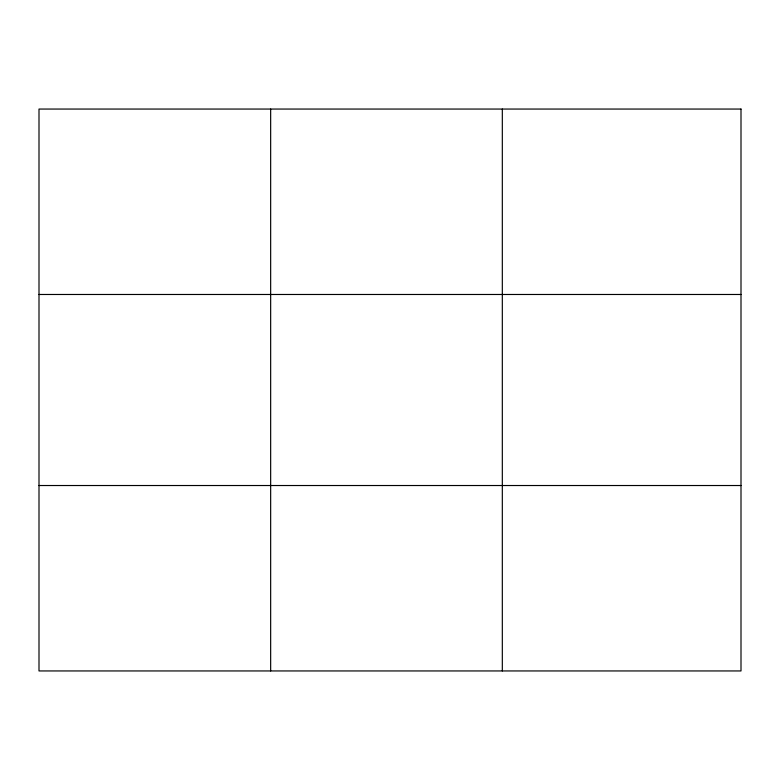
<?xml version="1.0" encoding="UTF-8"?>
<svg xmlns="http://www.w3.org/2000/svg" width="780" height="780" viewBox="0 0 780 780"><rect width="100%" height="100%" fill="white"/><g stroke="black" fill="none" stroke-linecap="round" stroke-linejoin="round"><path stroke-width="1.17" d="M270.66 670.946L270.66 109.054M502.32 670.946L502.32 109.054M39 294.479L741 294.479M39 485.521L741 485.521M741 109.054L741 670.946L39 670.946L39 109.054L741 109.054"/></g></svg>
